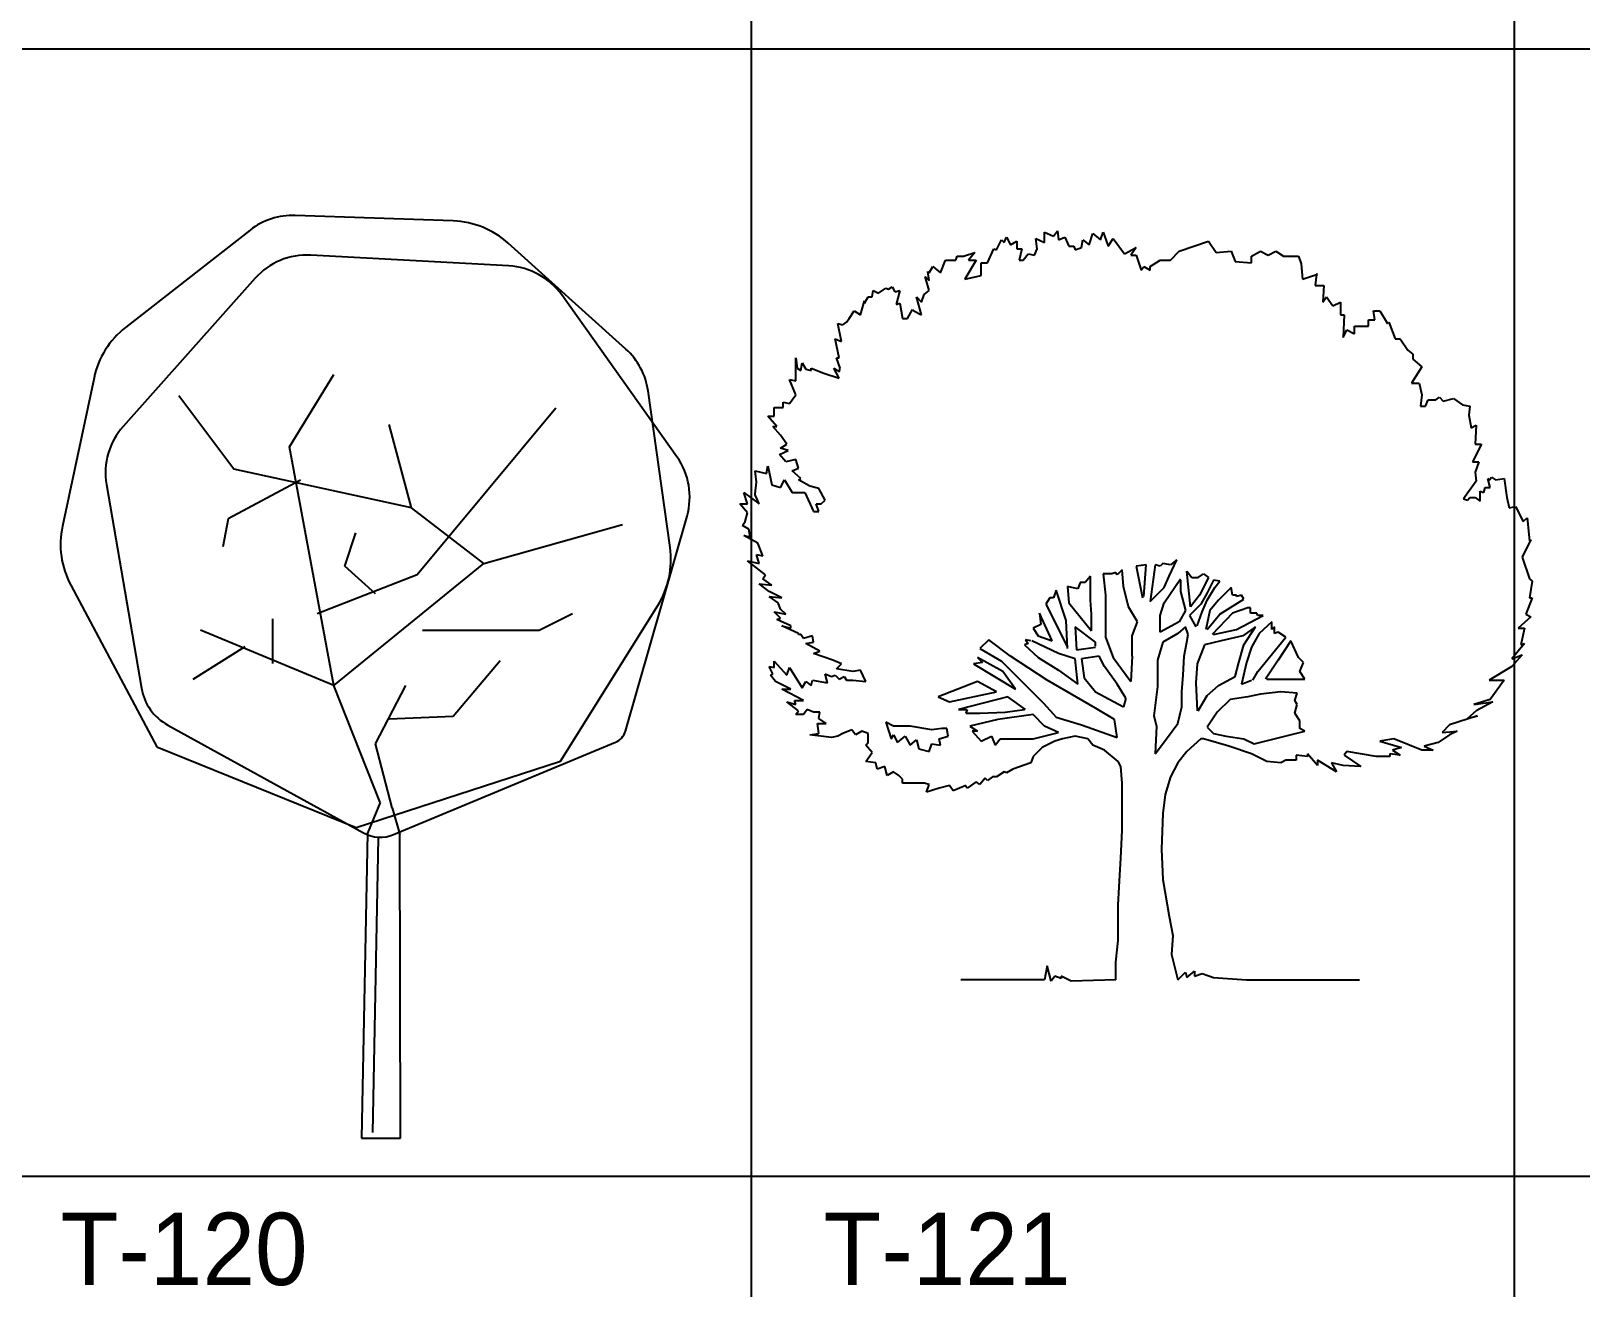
# Model space of a CAD drawing. Header units: millimetres. Extents: x 0 to 25200, y 0 to 17820.
# Drawn here: x 1938 to 4511, y 4767 to 6852 of the extents above; entities that cross this region are included whole.
import ezdxf
from ezdxf.enums import TextEntityAlignment as Align

# ---------------------------------------------------------------- set-up
doc = ezdxf.new("R2010")
doc.units = ezdxf.units.MM
doc.header["$LTSCALE"] = 100
doc.header["$MEASUREMENT"] = 0
for name, color, linetype in [('CO-TREE', 251, 'Continuous'), ('TB-FORM', 7, 'Continuous'), ('TB-TEXT', 4, 'Continuous')]:
    doc.layers.add(name, color=color, linetype=linetype)
doc.styles.add('DH-TEXT', font='')
doc.styles.get('DH-TEXT').set_extended_font_data('HY울릉도L')

# ---------------------------------------------------------------- blocks, each defined once
blk = doc.blocks.new('T-120')
at = {"layer": 'CO-TREE'}
for p, q in [((152.31888, 1522.46304), (-110.051136, 1531.66464)), ((-185.006592, 1507.29984), (-391.89744, 1345.68864)), ((438.73488, 1309.8672), (243.655776, 1485.55296)), ((244.767744, 1447.81344), (-84.338496, 1465.776)), ((-176.6448, 1427.36256), (-395.873568, 1181.25216)), ((523.508832, 1131.09696), (332.348832, 1399.60224)), ((-444.110688, 1262.14848), (-496.53648, 1015.62336)), ((-119.822976, 1147.53024), (-46.08576, 1267.3584)), ((512.241408, 980.2944), (475.727904, 1240.272)), ((-211.994496, 1110.64608), (-303.243264, 1232.21088)), ((92.17152, 935.53056), (322.60032, 1212.04512)), ((82.954368, 1046.1312), (46.08576, 1184.38848)), ((-46.08576, 751.18752), (-119.822976, 1147.53024)), ((82.954368, 1046.1312), (-211.994496, 1110.64608)), ((-423.395424, 1085.11488), (-365.319072, 746.59968)), ((-101.388672, 1092.21696), (-221.211648, 1027.70208)), ((202.777344, 953.95968), (82.954368, 1046.1312)), ((438.224256, 675.68256), (540.413856, 1032.54912)), ((-221.211648, 1027.70208), (-230.4288, 981.61632)), ((-27.651456, 949.34592), (-9.217152, 1004.6592)), ((202.777344, 953.95968), (433.206144, 1018.47456)), ((-46.08576, 751.18752), (202.777344, 953.95968)), ((-73.737216, 871.01568), (92.17152, 935.53056)), ((23.04288, 903.26016), (-27.651456, 949.34592)), ((-482.835168, 918.06048), (-339.922656, 649.21824)), ((330.384096, 625.76064), (491.749056, 883.94976)), ((-147.474432, 788.04576), (-147.474432, 861.78816)), ((294.948864, 843.35904), (350.251776, 871.01568)), ((-46.08576, 751.18752), (-267.297408, 843.35904)), ((101.388672, 843.35904), (294.948864, 843.35904)), ((-193.560192, 815.7024), (-280.153728, 761.21856)), ((152.083008, 700.488), (230.4288, 792.65952)), ((31.132512, 556.94304), (-46.08576, 751.18752)), ((23.04288, 654.40224), (73.737216, 751.18752)), ((46.08576, 695.87424), (152.083008, 700.488)), ((-321.830496, 685.53216), (3.348864, 506.4768)), ((-339.922656, 649.21824), (-9.040896, 515.49696)), ((50.694336, 548.41536), (23.04288, 654.40224)), ((53.263008, 503.7552), (421.599168, 657.02016)), ((-9.040896, 515.49696), (330.384096, 625.76064)), ((31.132512, 556.94304), (9.644832, 506.37312)), ((50.694336, 548.41536), (63.364032, 504.16992)), ((9.644832, 506.37312), (0, 0)), ((27.651456, 497.71584), (18.434304, 9.2016)), ((64.520064, 0), (63.364032, 504.16992)), ((0, 0), (64.520064, 0))]:
    blk.add_line(p, q, dxfattribs=at)
for centre, radius, start, end in [((-114.081696, 1416.50208), 115.2144, 87.9946, 127.995), ((147.27744, 1378.52928), 144.018, 47.9946, 87.9946), ((-90.611136, 1350.71712), 115.2144, 86.8779, 138.306), ((238.492512, 1332.78048), 115.2144, 35.4493, 86.8779), ((-303.243264, 1232.21088), 144.018, 127.995, 167.995), ((361.633248, 1224.25344), 115.2144, 7.99462, 47.9946), ((-309.839904, 1104.60672), 115.2144, 138.306, 189.735), ((429.652512, 1064.2752), 115.2144, 344.021, 35.4493), ((-355.669056, 985.65984), 144.018, 167.995, 207.995), ((369.624384, 960.28416), 144.018, 327.995, 7.99462), ((-280.153728, 761.21856), 86.4108, 189.735, 241.164), ((410.53392, 683.61408), 28.8036, 292.592, 344.021), ((31.132512, 556.94304), 57.6072, 241.164, 292.592)]:
    blk.add_arc(centre, radius, start, end, dxfattribs=at)
blk = doc.blocks.new('T-121')
at = {"layer": 'CO-TREE'}
for p, q in [((139.08672, 1241.36064), (153.86112, 1235.03616)), ((139.08672, 1224.48672), (139.08672, 1241.36064)), ((153.86112, 1235.03616), (160.15968, 1243.46016)), ((160.15968, 1243.46016), (162.28512, 1228.71168)), ((212.85504, 1220.28768), (219.17952, 1239.2352)), ((219.17952, 1239.2352), (231.82848, 1228.71168)), ((231.82848, 1228.71168), (236.05344, 1241.36064)), ((236.05344, 1241.36064), (244.47744, 1218.16224)), ((44.24544, 1190.7648), (54.79488, 1213.9632)), ((54.79488, 1213.9632), (59.01984, 1211.83776)), ((59.01984, 1211.83776), (67.44384, 1228.71168)), ((67.44384, 1228.71168), (71.64288, 1224.48672)), ((71.64288, 1224.48672), (75.86784, 1232.93664)), ((75.86784, 1232.93664), (82.19232, 1220.28768)), ((82.19232, 1220.28768), (92.74176, 1226.61216)), ((92.74176, 1226.61216), (92.74176, 1213.9632)), ((92.74176, 1213.9632), (101.16576, 1213.9632)), ((101.16576, 1213.9632), (96.9408, 1194.98976)), ((122.23872, 1203.41376), (126.46368, 1213.9632)), ((124.33824, 1230.8112), (139.08672, 1224.48672)), ((126.46368, 1213.9632), (124.33824, 1230.8112)), ((162.28512, 1228.71168), (172.80864, 1232.93664)), ((172.80864, 1232.93664), (179.13312, 1218.16224)), ((179.13312, 1218.16224), (187.58304, 1218.16224)), ((187.58304, 1218.16224), (189.68256, 1211.83776)), ((189.68256, 1211.83776), (200.20608, 1216.06272)), ((200.20608, 1216.06272), (202.33152, 1228.71168)), ((202.33152, 1228.71168), (212.85504, 1220.28768)), ((244.47744, 1218.16224), (252.90144, 1230.8112)), ((252.90144, 1230.8112), (271.87488, 1205.5392)), ((271.87488, 1205.5392), (290.84832, 1216.06272)), ((290.84832, 1216.06272), (282.3984, 1203.41376)), ((347.74272, 1194.98976), (362.4912, 1209.73824)), ((362.4912, 1209.73824), (410.9616, 1226.61216)), ((410.9616, 1226.61216), (423.61056, 1207.63872)), ((423.61056, 1207.63872), (448.90848, 1209.73824)), ((448.90848, 1209.73824), (455.23296, 1192.89024)), ((482.6304, 1201.31424), (497.37888, 1209.73824)), ((497.37888, 1209.73824), (510.02784, 1203.41376)), ((510.02784, 1203.41376), (522.6768, 1209.73824)), ((522.6768, 1209.73824), (535.32576, 1201.31424)), ((-52.69536, 1173.9168), (-46.37088, 1184.44032)), ((-46.37088, 1184.44032), (-33.72192, 1173.9168)), ((-33.72192, 1173.9168), (-25.29792, 1194.98976)), ((-25.29792, 1194.98976), (-8.424, 1194.98976)), ((-8.424, 1194.98976), (-6.32448, 1201.31424)), ((-6.32448, 1201.31424), (4.22496, 1201.31424)), ((4.22496, 1201.31424), (23.17248, 1207.63872)), ((25.29792, 1194.98976), (6.32448, 1163.36736)), ((23.17248, 1207.63872), (12.64896, 1194.98976)), ((12.64896, 1194.98976), (25.29792, 1194.98976)), ((33.72192, 1190.7648), (44.24544, 1190.7648)), ((33.72192, 1169.69184), (33.72192, 1190.7648)), ((96.9408, 1194.98976), (103.26528, 1194.98976)), ((103.26528, 1194.98976), (111.68928, 1205.5392)), ((111.68928, 1205.5392), (122.23872, 1203.41376)), ((282.3984, 1203.41376), (290.84832, 1203.41376)), ((290.84832, 1203.41376), (299.27232, 1178.11584)), ((299.27232, 1178.11584), (303.49728, 1184.44032)), ((303.49728, 1184.44032), (314.0208, 1178.11584)), ((314.0208, 1184.44032), (330.89472, 1194.98976)), ((314.0208, 1178.11584), (314.0208, 1184.44032)), ((330.89472, 1194.98976), (347.74272, 1194.98976)), ((455.23296, 1192.89024), (482.6304, 1190.7648)), ((482.6304, 1190.7648), (482.6304, 1201.31424)), ((535.32576, 1201.31424), (560.59776, 1201.31424)), ((560.59776, 1201.31424), (564.82272, 1188.66528)), ((564.82272, 1188.66528), (566.92224, 1163.36736)), ((-59.01984, 1167.59232), (-52.69536, 1161.26784)), ((-52.69536, 1144.41984), (-59.01984, 1167.59232)), ((-54.79488, 1176.01632), (-52.69536, 1173.9168)), ((-52.69536, 1161.26784), (-54.79488, 1176.01632)), ((6.32448, 1163.36736), (33.72192, 1169.69184)), ((314.0208, 1178.11584), (314.0208, 1178.11584)), ((566.92224, 1163.36736), (592.22016, 1171.81728)), ((590.12064, 1171.81728), (587.9952, 1152.84384)), ((592.22016, 1171.81728), (590.12064, 1171.81728)), ((-160.1856, 1123.32096), (-153.86112, 1133.8704)), ((-153.86112, 1133.8704), (-147.53664, 1133.8704)), ((-147.53664, 1133.8704), (-145.4112, 1144.41984)), ((-145.4112, 1144.41984), (-136.9872, 1140.19488)), ((-136.9872, 1140.19488), (-124.33824, 1148.61888)), ((-124.33824, 1148.61888), (-120.1392, 1146.51936)), ((-120.1392, 1146.51936), (-113.81472, 1150.7184)), ((-113.81472, 1150.7184), (-109.58976, 1142.2944)), ((-109.58976, 1142.2944), (-101.16576, 1144.41984)), ((-101.16576, 1144.41984), (-107.49024, 1121.22144)), ((-73.76832, 1133.8704), (-65.34432, 1125.4464)), ((-65.34432, 1104.37344), (-73.76832, 1133.8704)), ((-65.34432, 1125.4464), (-61.11936, 1138.09536)), ((-61.11936, 1138.09536), (-52.69536, 1144.41984)), ((587.9952, 1152.84384), (602.7696, 1152.84384)), ((602.7696, 1152.84384), (600.64416, 1125.4464)), ((600.64416, 1125.4464), (606.96864, 1133.8704)), ((606.96864, 1133.8704), (617.51808, 1119.12192)), ((-185.4576, 1098.04896), (-177.0336, 1110.69792)), ((-177.0336, 1110.69792), (-166.51008, 1104.37344)), ((-166.51008, 1104.37344), (-160.1856, 1127.54592)), ((-160.1856, 1127.54592), (-160.1856, 1123.32096)), ((-107.49024, 1121.22144), (-101.16576, 1123.32096)), ((-101.16576, 1123.32096), (-96.9408, 1098.04896)), ((-88.5168, 1098.04896), (-80.0928, 1112.79744)), ((-80.0928, 1112.79744), (-77.99328, 1110.69792)), ((-77.99328, 1110.69792), (-65.34432, 1104.37344)), ((617.51808, 1119.12192), (630.16704, 1125.4464)), ((630.16704, 1125.4464), (630.16704, 1104.37344)), ((684.96192, 1110.69792), (695.48544, 1110.69792)), ((687.06144, 1095.92352), (684.96192, 1110.69792)), ((695.48544, 1110.69792), (708.1344, 1089.59904)), ((-204.43104, 1089.59904), (-196.00704, 1087.49952)), ((-198.10656, 1060.10208), (-204.43104, 1089.59904)), ((-196.00704, 1087.49952), (-189.68256, 1091.72448)), ((-189.68256, 1091.72448), (-185.4576, 1098.04896)), ((-96.9408, 1098.04896), (-88.5168, 1098.04896)), ((630.16704, 1104.37344), (636.49152, 1104.37344)), ((636.49152, 1104.37344), (634.36608, 1066.42656)), ((653.33952, 1085.4), (676.512, 1085.4)), ((653.33952, 1072.75104), (653.33952, 1085.4)), ((676.512, 1095.92352), (687.06144, 1095.92352)), ((676.512, 1085.4), (676.512, 1095.92352)), ((708.1344, 1089.59904), (710.23392, 1091.72448)), ((710.23392, 1091.72448), (720.78336, 1064.32704)), ((-208.656, 1064.32704), (-198.10656, 1060.10208)), ((-202.33152, 1032.70464), (-208.656, 1064.32704)), ((634.36608, 1066.42656), (640.69056, 1079.07552)), ((640.69056, 1079.07552), (653.33952, 1072.75104)), ((720.78336, 1064.32704), (729.20736, 1064.32704)), ((729.20736, 1064.32704), (741.85632, 1045.3536)), ((-273.9744, 994.75776), (-273.9744, 1032.70464)), ((-273.9744, 1032.70464), (-271.87488, 1015.85664)), ((-206.53056, 1032.70464), (-202.33152, 1032.70464)), ((-200.232, 1015.85664), (-206.53056, 1032.70464)), ((741.85632, 1045.3536), (750.28032, 1039.02912)), ((750.28032, 1039.02912), (750.28032, 1030.60512)), ((750.28032, 1030.60512), (765.0288, 1017.95616)), ((-271.87488, 1015.85664), (-265.5504, 1011.63168)), ((-265.5504, 1011.63168), (-263.45088, 1024.28064)), ((-263.45088, 1024.28064), (-257.1264, 1013.7312)), ((-257.1264, 1013.7312), (-248.7024, 1011.63168)), ((-248.7024, 1015.85664), (-227.62944, 1007.40672)), ((-248.7024, 1011.63168), (-248.7024, 1015.85664)), ((-227.62944, 1007.40672), (-202.33152, 998.98272)), ((-210.75552, 1015.85664), (-202.33152, 1009.53216)), ((-202.33152, 998.98272), (-210.75552, 1015.85664)), ((-202.33152, 1009.53216), (-200.232, 1015.85664)), ((765.0288, 1017.95616), (748.1808, 990.55872)), ((-284.52384, 996.8832), (-273.9744, 994.75776)), ((-273.9744, 971.58528), (-284.52384, 996.8832)), ((748.1808, 990.55872), (760.82976, 990.55872)), ((760.82976, 990.55872), (765.0288, 971.58528)), ((-295.07328, 958.93632), (-284.52384, 956.8368)), ((-295.07328, 950.51232), (-295.07328, 958.93632)), ((-284.52384, 956.8368), (-273.9744, 971.58528)), ((765.0288, 971.58528), (762.92928, 952.61184)), ((762.92928, 952.61184), (771.35328, 952.61184)), ((771.35328, 952.61184), (775.57824, 963.16128)), ((775.57824, 963.16128), (788.2272, 963.16128)), ((788.2272, 963.16128), (794.55168, 967.36032)), ((794.55168, 967.36032), (800.87616, 961.06176)), ((800.87616, 961.06176), (817.72416, 965.2608)), ((817.72416, 965.2608), (832.47264, 954.73728)), ((832.47264, 954.73728), (845.1216, 952.61184)), ((845.1216, 952.61184), (843.02208, 937.86336)), ((-320.34528, 935.76384), (-309.82176, 935.76384)), ((-305.5968, 918.88992), (-320.34528, 935.76384)), ((-309.82176, 950.51232), (-295.07328, 950.51232)), ((-309.82176, 935.76384), (-309.82176, 950.51232)), ((843.02208, 937.86336), (847.24704, 916.7904)), ((-311.92128, 918.88992), (-305.5968, 918.88992)), ((-299.27232, 904.14144), (-311.92128, 918.88992)), ((-288.7488, 889.39296), (-299.27232, 904.14144)), ((847.24704, 916.7904), (855.67104, 921.01536)), ((855.67104, 921.01536), (853.57152, 889.39296)), ((-301.37184, 872.54496), (-286.62336, 878.84352)), ((-299.27232, 883.06848), (-288.7488, 889.39296)), ((-286.62336, 878.84352), (-299.27232, 883.06848)), ((864.09504, 889.39296), (849.34656, 859.896)), ((853.57152, 889.39296), (864.09504, 889.39296)), ((-322.47072, 840.92256), (-320.34528, 853.57152)), ((-320.34528, 853.57152), (-314.0208, 821.94912)), ((-290.84832, 859.896), (-301.37184, 872.54496)), ((-273.9744, 864.09504), (-290.84832, 859.896)), ((-280.29888, 845.1216), (-269.77536, 849.34656)), ((-269.77536, 849.34656), (-273.9744, 864.09504)), ((849.34656, 859.896), (859.87008, 859.896)), ((859.87008, 859.896), (853.57152, 843.02208)), ((-341.41824, 845.1216), (-322.47072, 840.92256)), ((-339.31872, 826.17408), (-341.41824, 845.1216)), ((-341.41824, 807.20064), (-339.31872, 826.17408)), ((-299.27232, 817.72416), (-292.94784, 830.37312)), ((-292.94784, 830.37312), (-280.29888, 809.30016)), ((-265.5504, 832.49856), (-280.29888, 845.1216)), ((-269.77536, 830.37312), (-265.5504, 832.49856)), ((-250.80192, 819.8496), (-269.77536, 830.37312)), ((855.67104, 828.2736), (834.59808, 798.77664)), ((853.57152, 843.02208), (855.67104, 828.2736)), ((874.64448, 832.49856), (878.84352, 830.37312)), ((878.84352, 817.72416), (874.64448, 832.49856)), ((878.84352, 830.37312), (880.96896, 834.59808)), ((880.96896, 834.59808), (887.26752, 830.37312)), ((887.26752, 830.37312), (902.04192, 832.49856)), ((902.04192, 832.49856), (906.24096, 800.87616)), ((-360.39168, 809.30016), (-335.09376, 790.32672)), ((-354.0672, 790.32672), (-360.39168, 809.30016)), ((-341.41824, 805.10112), (-341.41824, 807.20064)), ((-335.09376, 790.32672), (-341.41824, 805.10112)), ((-314.0208, 821.94912), (-299.27232, 817.72416)), ((-280.29888, 809.30016), (-259.22592, 809.30016)), ((-259.22592, 809.30016), (-244.47744, 777.70368)), ((-236.05344, 815.62464), (-250.80192, 819.8496)), ((-225.504, 796.6512), (-236.05344, 815.62464)), ((834.59808, 798.77664), (840.92256, 796.6512)), ((840.92256, 796.6512), (845.1216, 800.87616)), ((845.1216, 800.87616), (853.57152, 800.87616)), ((853.57152, 800.87616), (861.99552, 794.55168)), ((861.99552, 811.4256), (868.32, 809.30016)), ((861.99552, 794.55168), (861.99552, 811.4256)), ((868.32, 809.30016), (870.41952, 817.72416)), ((870.41952, 817.72416), (878.84352, 817.72416)), ((906.24096, 800.87616), (910.46592, 784.00224)), ((-366.71616, 790.32672), (-354.0672, 790.32672)), ((-354.0672, 775.57824), (-366.71616, 790.32672)), ((-358.29216, 760.82976), (-354.0672, 775.57824)), ((-244.47744, 777.70368), (-236.05344, 777.70368)), ((-240.25248, 790.32672), (-231.82848, 790.32672)), ((-236.05344, 777.70368), (-240.25248, 790.32672)), ((-231.82848, 790.32672), (-225.504, 796.6512)), ((910.46592, 784.00224), (920.98944, 786.12768)), ((920.98944, 786.12768), (933.6384, 760.82976)), ((-362.4912, 754.50528), (-358.29216, 760.82976)), ((-351.96768, 748.1808), (-362.4912, 754.50528)), ((-349.86816, 735.53184), (-351.96768, 748.1808)), ((933.6384, 760.82976), (939.96288, 767.15424)), ((939.96288, 767.15424), (944.18784, 729.20736)), ((-360.39168, 737.65728), (-349.86816, 735.53184)), ((-337.2192, 725.00832), (-360.39168, 737.65728)), ((-328.76928, 703.93536), (-337.2192, 725.00832)), ((946.28736, 731.3328), (931.53888, 701.80992)), ((944.18784, 729.20736), (946.28736, 731.3328)), ((-354.0672, 695.48544), (-335.09376, 691.2864)), ((-324.57024, 672.31296), (-354.0672, 695.48544)), ((-335.09376, 691.2864), (-339.31872, 706.03488)), ((-339.31872, 706.03488), (-328.76928, 703.93536)), ((345.6432, 670.21344), (358.29216, 697.61088)), ((358.29216, 697.61088), (347.74272, 689.18688)), ((931.53888, 701.80992), (944.18784, 665.98848)), ((-328.76928, 665.98848), (-324.57024, 672.31296)), ((214.98048, 670.21344), (206.53056, 659.664)), ((214.98048, 630.16704), (214.98048, 670.21344)), ((236.05344, 674.41248), (240.25248, 638.59104)), ((250.80192, 674.41248), (236.05344, 674.41248)), ((257.1264, 676.53792), (250.80192, 674.41248)), ((259.22592, 672.31296), (257.1264, 676.53792)), ((267.64992, 680.73696), (259.22592, 672.31296)), ((269.77536, 653.33952), (267.64992, 680.73696)), ((307.69632, 689.18688), (290.84832, 687.06144)), ((290.84832, 687.06144), (301.37184, 634.36608)), ((303.49728, 636.49152), (307.69632, 689.18688)), ((322.4448, 689.18688), (314.0208, 628.06752)), ((330.89472, 687.06144), (322.4448, 689.18688)), ((335.09376, 691.2864), (330.89472, 687.06144)), ((347.74272, 689.18688), (335.09376, 691.2864)), ((337.2192, 651.24), (345.6432, 670.21344)), ((375.14016, 678.63744), (383.56416, 668.088)), ((381.46464, 619.6176), (375.14016, 678.63744)), ((394.1136, 668.088), (402.5376, 674.41248)), ((402.5376, 674.41248), (410.9616, 668.088)), ((-335.09376, 657.56448), (-314.0208, 655.46496)), ((-318.24576, 644.91552), (-335.09376, 657.56448)), ((-314.0208, 655.46496), (-328.76928, 665.98848)), ((-297.1728, 634.36608), (-318.24576, 644.91552)), ((158.06016, 647.01504), (153.86112, 634.36608)), ((174.93408, 596.44512), (158.06016, 647.01504)), ((177.0336, 653.33952), (179.13312, 625.94208)), ((193.8816, 649.14048), (177.0336, 653.33952)), ((198.10656, 659.664), (193.8816, 649.14048)), ((206.53056, 659.664), (198.10656, 659.664)), ((278.19936, 619.6176), (269.77536, 653.33952)), ((314.0208, 628.06752), (337.2192, 651.24)), ((337.2192, 625.94208), (364.61664, 665.98848)), ((364.61664, 663.88896), (364.61664, 644.91552)), ((364.61664, 644.91552), (373.04064, 613.29312)), ((383.56416, 668.088), (394.1136, 668.088)), ((410.9616, 668.088), (396.21312, 638.59104)), ((419.41152, 663.88896), (408.86208, 642.816)), ((408.86208, 630.16704), (421.51104, 651.24)), ((429.93504, 661.76352), (419.41152, 663.88896)), ((421.51104, 651.24), (429.93504, 661.76352)), ((448.90848, 651.24), (427.83552, 630.16704)), ((451.008, 638.59104), (448.90848, 651.24)), ((944.18784, 665.98848), (948.38688, 661.76352)), ((948.38688, 661.76352), (944.18784, 634.36608)), ((-318.24576, 636.49152), (-297.1728, 634.36608)), ((-303.49728, 625.94208), (-318.24576, 636.49152)), ((-299.27232, 615.41856), (-303.49728, 625.94208)), ((147.53664, 634.36608), (141.21216, 623.84256)), ((141.21216, 623.84256), (177.0336, 552.17376)), ((153.86112, 634.36608), (147.53664, 634.36608)), ((179.13312, 625.94208), (217.08, 579.5712)), ((217.08, 606.96864), (214.98048, 630.16704)), ((240.25248, 638.59104), (240.25248, 602.7696)), ((292.94784, 594.3456), (278.19936, 619.6176)), ((330.89472, 604.86912), (337.2192, 625.94208)), ((398.33856, 623.84256), (379.36512, 604.86912)), ((396.21312, 638.59104), (381.46464, 619.6176)), ((408.86208, 642.816), (398.33856, 623.84256)), ((400.43808, 611.1936), (408.86208, 630.16704)), ((427.83552, 630.16704), (413.08704, 613.29312)), ((429.93504, 606.96864), (469.98144, 632.26656)), ((457.33248, 638.59104), (451.008, 638.59104)), ((457.33248, 636.49152), (457.33248, 638.59104)), ((465.75648, 638.59104), (457.33248, 636.49152)), ((469.98144, 632.26656), (465.75648, 638.59104)), ((948.38688, 634.36608), (937.86336, 606.96864)), ((944.18784, 634.36608), (948.38688, 634.36608)), ((-309.82176, 611.1936), (-290.84832, 606.96864)), ((-299.27232, 600.64416), (-309.82176, 611.1936)), ((-305.5968, 598.54464), (-299.27232, 600.64416)), ((-282.42432, 588.02112), (-305.5968, 598.54464)), ((-290.84832, 606.96864), (-299.27232, 615.41856)), ((130.66272, 609.09408), (132.76224, 590.12064)), ((151.73568, 562.7232), (130.66272, 609.09408)), ((177.0336, 550.07424), (174.93408, 596.44512)), ((217.08, 579.5712), (217.08, 606.96864)), ((240.25248, 602.7696), (240.25248, 569.04768)), ((284.52384, 571.1472), (292.94784, 594.3456)), ((330.89472, 577.47168), (330.89472, 604.86912)), ((362.4912, 594.3456), (330.89472, 577.47168)), ((373.04064, 613.29312), (362.4912, 594.3456)), ((379.36512, 604.86912), (389.88864, 585.89568)), ((392.01408, 588.02112), (400.43808, 611.1936)), ((413.08704, 613.29312), (406.76256, 581.69664)), ((408.86208, 581.69664), (429.93504, 606.96864)), ((451.008, 609.09408), (417.28608, 573.24672)), ((476.30592, 617.51808), (451.008, 609.09408)), ((457.33248, 581.69664), (501.60384, 604.86912)), ((480.53088, 617.51808), (476.30592, 617.51808)), ((480.53088, 609.09408), (480.53088, 617.51808)), ((491.0544, 609.09408), (480.53088, 609.09408)), ((493.15392, 604.86912), (491.0544, 609.09408)), ((501.60384, 604.86912), (493.15392, 604.86912)), ((516.35232, 594.3456), (495.27936, 575.37216)), ((516.35232, 581.69664), (516.35232, 594.3456)), ((946.28736, 602.7696), (925.2144, 583.79616)), ((937.86336, 606.96864), (946.28736, 602.7696)), ((-297.1728, 588.02112), (-282.42432, 583.79616)), ((-269.77536, 575.37216), (-297.1728, 588.02112)), ((-282.42432, 583.79616), (-282.42432, 588.02112)), ((-269.77536, 573.24672), (-269.77536, 575.37216)), ((-265.5504, 573.24672), (-269.77536, 573.24672)), ((-261.35136, 566.94816), (-265.5504, 573.24672)), ((-246.57696, 571.1472), (-261.35136, 566.94816)), ((-244.47744, 560.62368), (-246.57696, 571.1472)), ((132.76224, 590.12064), (120.1392, 583.79616)), ((120.1392, 583.79616), (128.5632, 571.1472)), ((128.5632, 571.1472), (151.73568, 562.7232)), ((189.68256, 585.89568), (191.78208, 547.97472)), ((223.40448, 560.62368), (189.68256, 585.89568)), ((240.25248, 569.04768), (252.90144, 535.32576)), ((284.52384, 537.42528), (284.52384, 571.1472)), ((360.39168, 575.37216), (335.09376, 560.62368)), ((373.04064, 585.89568), (360.39168, 575.37216)), ((377.23968, 573.24672), (373.04064, 585.89568)), ((375.14016, 560.62368), (377.23968, 573.24672)), ((419.41152, 573.24672), (457.33248, 581.69664)), ((467.88192, 571.1472), (432.03456, 562.7232)), ((488.95488, 585.89568), (467.88192, 571.1472)), ((469.98144, 556.39872), (488.95488, 585.89568)), ((495.27936, 575.37216), (482.6304, 552.17376)), ((493.15392, 512.12736), (539.5248, 569.04768)), ((520.57728, 585.89568), (516.35232, 581.69664)), ((520.57728, 575.37216), (520.57728, 585.89568)), ((526.87584, 577.47168), (520.57728, 575.37216)), ((539.5248, 569.04768), (526.87584, 577.47168)), ((925.2144, 583.79616), (935.76384, 583.79616)), ((935.76384, 583.79616), (929.43936, 556.39872)), ((-257.1264, 558.49824), (-244.47744, 560.62368)), ((-233.95392, 545.84928), (-257.1264, 558.49824)), ((-244.47744, 541.65024), (-233.95392, 545.84928)), ((-212.85504, 531.1008), (-244.47744, 541.65024)), ((46.37088, 564.82272), (31.6224, 550.07424)), ((31.6224, 550.07424), (67.44384, 529.00128)), ((82.19232, 537.42528), (46.37088, 564.82272)), ((111.68928, 558.49824), (105.3648, 556.39872)), ((105.3648, 556.39872), (128.5632, 535.32576)), ((107.49024, 564.82272), (111.68928, 558.49824)), ((115.91424, 562.7232), (107.49024, 564.82272)), ((162.28512, 541.65024), (118.01376, 562.7232)), ((189.68256, 533.22624), (162.28512, 541.65024)), ((191.78208, 547.97472), (223.40448, 552.17376)), ((223.40448, 554.2992), (223.40448, 560.62368)), ((335.09376, 560.62368), (326.66976, 531.1008)), ((370.9152, 537.42528), (375.14016, 560.62368)), ((404.63712, 556.39872), (392.01408, 524.77632)), ((432.03456, 562.7232), (404.63712, 556.39872)), ((461.55744, 526.90176), (469.98144, 556.39872)), ((482.6304, 552.17376), (474.2064, 526.90176)), ((547.97472, 562.7232), (526.87584, 531.1008)), ((560.59776, 535.32576), (547.97472, 562.7232)), ((935.76384, 558.49824), (914.69088, 533.22624)), ((929.43936, 556.39872), (935.76384, 558.49824)), ((-318.24576, 520.57728), (-309.82176, 518.45184)), ((-311.92128, 507.92832), (-318.24576, 520.57728)), ((-309.82176, 529.00128), (-288.7488, 505.8288)), ((-309.82176, 518.45184), (-309.82176, 529.00128)), ((-288.7488, 505.8288), (-284.52384, 518.45184)), ((-284.52384, 518.45184), (-263.45088, 484.72992)), ((-198.10656, 524.77632), (-212.85504, 531.1008)), ((-206.53056, 516.35232), (-198.10656, 524.77632)), ((-179.13312, 512.12736), (-206.53056, 516.35232)), ((35.82144, 526.90176), (21.07296, 524.77632)), ((21.07296, 524.77632), (90.61632, 482.6304)), ((69.54336, 512.12736), (27.39744, 535.32576)), ((27.39744, 535.32576), (35.82144, 526.90176)), ((67.44384, 529.00128), (103.26528, 493.17984)), ((143.31168, 497.37888), (82.19232, 537.42528)), ((128.5632, 535.32576), (162.28512, 514.2528)), ((193.8816, 491.0544), (189.68256, 533.22624)), ((229.72896, 537.42528), (200.20608, 533.22624)), ((200.20608, 533.22624), (204.43104, 501.60384)), ((238.15296, 520.57728), (229.72896, 537.42528)), ((259.22592, 491.0544), (238.15296, 520.57728)), ((252.90144, 535.32576), (282.3984, 495.27936)), ((284.52384, 537.42528), (282.3984, 495.27936)), ((326.66976, 531.1008), (326.66976, 486.85536)), ((368.81568, 505.8288), (370.9152, 537.42528)), ((392.01408, 524.77632), (389.88864, 493.17984)), ((455.23296, 503.70336), (461.55744, 526.90176)), ((474.2064, 526.90176), (465.75648, 491.0544)), ((526.87584, 531.1008), (505.80288, 499.50432)), ((569.04768, 526.90176), (560.59776, 535.32576)), ((562.7232, 512.12736), (569.04768, 526.90176)), ((914.69088, 520.57728), (876.744, 497.37888)), ((931.53888, 539.55072), (914.69088, 520.57728)), ((914.69088, 533.22624), (931.53888, 539.55072)), ((-316.14624, 505.8288), (-311.92128, 507.92832)), ((-307.69632, 495.27936), (-316.14624, 505.8288)), ((-282.42432, 482.6304), (-307.69632, 495.27936)), ((-263.45088, 484.72992), (-257.1264, 495.27936)), ((-257.1264, 495.27936), (-248.7024, 488.95488)), ((-248.7024, 488.95488), (-246.57696, 497.37888)), ((-246.57696, 497.37888), (-221.30496, 493.17984)), ((-221.30496, 493.17984), (-225.504, 507.92832)), ((-225.504, 507.92832), (-214.98048, 503.70336)), ((-214.98048, 503.70336), (-208.656, 505.8288)), ((-208.656, 505.8288), (-202.33152, 499.50432)), ((-202.33152, 499.50432), (-193.90752, 503.70336)), ((-193.90752, 503.70336), (-189.68256, 497.37888)), ((-189.68256, 497.37888), (-179.13312, 497.37888)), ((-166.51008, 514.2528), (-179.13312, 512.12736)), ((-179.13312, 497.37888), (-158.06016, 495.27936)), ((-158.06016, 495.27936), (-166.51008, 514.2528)), ((27.39744, 495.27936), (-37.94688, 469.98144)), ((59.01984, 478.43136), (27.39744, 495.27936)), ((90.61632, 482.6304), (69.54336, 512.12736)), ((103.26528, 493.17984), (136.9872, 459.45792)), ((223.40448, 451.008), (143.31168, 497.37888)), ((162.28512, 514.2528), (193.8816, 491.0544)), ((204.43104, 501.60384), (223.40448, 478.43136)), ((273.9744, 467.88192), (259.22592, 491.0544)), ((366.71616, 478.43136), (368.81568, 505.8288)), ((389.88864, 493.17984), (392.01408, 446.80896)), ((408.86208, 472.10688), (427.83552, 488.95488)), ((427.83552, 488.95488), (455.23296, 503.70336)), ((465.75648, 491.0544), (482.6304, 497.37888)), ((484.72992, 497.37888), (493.15392, 512.12736)), ((507.92832, 499.50432), (571.1472, 499.50432)), ((571.1472, 499.50432), (562.7232, 512.12736)), ((876.744, 497.37888), (902.04192, 497.37888)), ((902.04192, 497.37888), (878.84352, 465.7824)), ((-297.1728, 482.6304), (-282.42432, 482.6304)), ((-261.35136, 463.65696), (-297.1728, 482.6304)), ((-276.09984, 463.65696), (-261.35136, 463.65696)), ((-273.9744, 457.33248), (-276.09984, 463.65696)), ((-37.94688, 469.98144), (-18.97344, 461.55744)), ((-18.97344, 461.55744), (59.01984, 478.43136)), ((77.96736, 469.98144), (-4.22496, 448.90848)), ((107.49024, 448.90848), (77.96736, 469.98144)), ((223.40448, 478.43136), (269.77536, 453.13344)), ((273.9744, 467.88192), (269.77536, 453.13344)), ((326.66976, 486.85536), (320.34528, 438.38496)), ((366.71616, 453.13344), (366.71616, 478.43136)), ((394.1136, 446.80896), (408.86208, 472.10688)), ((446.80896, 465.7824), (425.736, 444.70944)), ((476.30592, 469.98144), (446.80896, 465.7824)), ((497.37888, 474.2064), (476.30592, 469.98144)), ((531.1008, 478.43136), (497.37888, 474.2064)), ((558.49824, 476.30592), (531.1008, 478.43136)), ((554.27328, 463.65696), (558.49824, 476.30592)), ((558.49824, 457.33248), (554.27328, 463.65696)), ((878.84352, 465.7824), (851.44608, 457.33248)), ((-288.7488, 461.55744), (-273.9744, 457.33248)), ((-269.77536, 446.80896), (-288.7488, 461.55744)), ((-273.9744, 440.48448), (-269.77536, 446.80896)), ((-261.35136, 440.48448), (-273.9744, 440.48448)), ((-255.02688, 448.90848), (-261.35136, 440.48448)), ((-244.47744, 444.70944), (-255.02688, 448.90848)), ((-233.95392, 444.70944), (-244.47744, 444.70944)), ((-236.05344, 434.16), (-233.95392, 444.70944)), ((-4.22496, 448.90848), (10.52352, 448.90848)), ((10.52352, 448.90848), (8.424, 442.584)), ((8.424, 442.584), (31.6224, 442.584)), ((31.6224, 442.584), (73.76832, 444.70944)), ((120.1392, 440.48448), (61.11936, 432.06048)), ((73.76832, 444.70944), (105.3648, 448.90848)), ((139.08672, 421.51104), (120.1392, 440.48448)), ((136.9872, 459.45792), (158.06016, 436.25952)), ((255.00096, 432.06048), (223.40448, 451.008)), ((320.34528, 438.38496), (324.57024, 421.51104)), ((360.39168, 425.736), (366.71616, 453.13344)), ((425.736, 444.70944), (408.86208, 419.41152)), ((554.27328, 442.584), (558.49824, 457.33248)), ((562.7232, 429.93504), (554.27328, 442.584)), ((857.77056, 438.38496), (811.39968, 423.61056)), ((855.67104, 446.80896), (840.92256, 434.16)), ((840.92256, 434.16), (857.77056, 438.38496)), ((851.44608, 457.33248), (883.06848, 461.55744)), ((883.06848, 461.55744), (855.67104, 446.80896)), ((-238.15296, 425.736), (-223.40448, 425.736)), ((-236.05344, 408.86208), (-238.15296, 425.736)), ((-223.40448, 425.736), (-236.05344, 434.16)), ((-181.25856, 415.18656), (-196.00704, 408.86208)), ((-174.93408, 406.76256), (-181.25856, 415.18656)), ((-164.38464, 413.08704), (-174.93408, 406.76256)), ((-153.86112, 408.86208), (-164.38464, 413.08704)), ((-124.33824, 427.83552), (-115.91424, 400.43808)), ((-111.7152, 421.51104), (-124.33824, 427.83552)), ((-84.31776, 421.51104), (-111.7152, 421.51104)), ((-48.4704, 415.18656), (-84.31776, 421.51104)), ((-31.6224, 417.312), (-48.4704, 415.18656)), ((-23.1984, 417.312), (-31.6224, 417.312)), ((-21.07296, 404.66304), (-23.1984, 417.312)), ((61.11936, 432.06048), (14.74848, 421.51104)), ((14.74848, 421.51104), (27.39744, 413.08704)), ((18.97344, 413.08704), (33.72192, 396.21312)), ((27.39744, 413.08704), (18.97344, 413.08704)), ((162.28512, 410.98752), (139.08672, 421.51104)), ((158.06016, 436.25952), (200.20608, 423.61056)), ((200.20608, 423.61056), (259.22592, 402.5376)), ((259.22592, 402.5376), (255.00096, 432.06048)), ((324.57024, 421.51104), (322.4448, 375.14016)), ((341.41824, 400.43808), (360.39168, 425.736)), ((408.86208, 419.41152), (419.41152, 408.86208)), ((486.85536, 392.01408), (571.1472, 413.08704)), ((562.7232, 417.312), (562.7232, 429.93504)), ((571.1472, 413.08704), (562.7232, 417.312)), ((811.39968, 423.61056), (798.75072, 410.98752)), ((798.75072, 410.98752), (824.04864, 413.08704)), ((824.04864, 413.08704), (811.39968, 406.76256)), ((-250.80192, 406.76256), (-236.05344, 408.86208)), ((-214.98048, 402.5376), (-250.80192, 406.76256)), ((-204.43104, 404.66304), (-214.98048, 402.5376)), ((-196.00704, 408.86208), (-204.43104, 404.66304)), ((-158.06016, 389.88864), (-153.86112, 394.1136)), ((-147.53664, 377.2656), (-158.06016, 389.88864)), ((-153.86112, 394.1136), (-153.86112, 408.86208)), ((-115.91424, 400.43808), (-111.7152, 406.76256)), ((-111.7152, 406.76256), (-105.39072, 394.1136)), ((-105.39072, 394.1136), (-92.74176, 404.66304)), ((-92.74176, 404.66304), (-84.31776, 389.88864)), ((-84.31776, 389.88864), (-73.76832, 398.33856)), ((-73.76832, 398.33856), (-69.54336, 383.59008)), ((-52.69536, 379.36512), (-48.4704, 392.01408)), ((-48.4704, 392.01408), (-33.72192, 389.88864)), ((-35.82144, 400.43808), (-21.07296, 404.66304)), ((-33.72192, 389.88864), (-35.82144, 400.43808)), ((33.72192, 396.21312), (50.56992, 404.66304)), ((50.56992, 404.66304), (56.8944, 389.88864)), ((56.8944, 389.88864), (65.34432, 400.43808)), ((65.34432, 400.43808), (105.3648, 400.43808)), ((105.3648, 400.43808), (120.1392, 400.43808)), ((120.1392, 400.43808), (162.28512, 410.98752)), ((155.96064, 396.21312), (134.88768, 385.6896)), ((168.6096, 400.43808), (155.96064, 396.21312)), ((189.68256, 404.66304), (168.6096, 400.43808)), ((210.75552, 400.43808), (189.68256, 404.66304)), ((219.17952, 389.88864), (210.75552, 400.43808)), ((238.15296, 381.46464), (219.17952, 389.88864)), ((322.4448, 375.14016), (341.41824, 400.43808)), ((398.33856, 400.43808), (375.14016, 379.36512)), ((402.5376, 400.43808), (398.33856, 400.43808)), ((444.68352, 387.78912), (402.5376, 400.43808)), ((419.41152, 408.86208), (440.48448, 404.66304)), ((440.48448, 404.66304), (469.98144, 400.43808)), ((482.6304, 375.14016), (444.68352, 387.78912)), ((469.98144, 400.43808), (486.85536, 392.01408)), ((718.68384, 400.43808), (695.48544, 396.21312)), ((695.48544, 396.21312), (731.3328, 385.6896)), ((765.0288, 381.46464), (718.68384, 400.43808)), ((792.45216, 394.1136), (769.25376, 387.78912)), ((769.25376, 387.78912), (784.00224, 381.46464)), ((811.39968, 406.76256), (792.45216, 394.1136)), ((-158.06016, 362.4912), (-147.53664, 377.2656)), ((-141.21216, 360.39168), (-158.06016, 362.4912)), ((-139.11264, 349.86816), (-141.21216, 360.39168)), ((-69.54336, 383.59008), (-52.69536, 379.36512)), ((115.91424, 360.39168), (86.41728, 349.86816)), ((120.1392, 370.94112), (115.91424, 360.39168)), ((134.88768, 385.6896), (120.1392, 370.94112)), ((261.32544, 362.4912), (238.15296, 381.46464)), ((265.5504, 354.0672), (261.32544, 362.4912)), ((360.39168, 360.39168), (347.74272, 337.2192)), ((375.14016, 379.36512), (360.39168, 360.39168)), ((507.92832, 362.4912), (482.6304, 375.14016)), ((531.1008, 360.39168), (507.92832, 362.4912)), ((539.5248, 364.61664), (531.1008, 360.39168)), ((556.39872, 364.61664), (539.5248, 364.61664)), ((556.39872, 373.04064), (556.39872, 364.61664)), ((575.37216, 370.94112), (556.39872, 373.04064)), ((575.37216, 375.14016), (575.37216, 370.94112)), ((592.22016, 356.19264), (575.37216, 375.14016)), ((592.22016, 364.61664), (592.22016, 356.19264)), ((623.84256, 345.6432), (592.22016, 364.61664)), ((615.39264, 360.39168), (623.84256, 345.6432)), ((634.36608, 356.19264), (615.39264, 360.39168)), ((640.69056, 379.36512), (636.49152, 373.04064)), ((636.49152, 373.04064), (663.88896, 354.0672)), ((689.16096, 370.94112), (640.69056, 379.36512)), ((712.35936, 370.94112), (689.16096, 370.94112)), ((712.35936, 375.14016), (712.35936, 370.94112)), ((729.20736, 373.04064), (712.35936, 375.14016)), ((731.3328, 385.6896), (716.5584, 381.46464)), ((716.5584, 381.46464), (729.20736, 373.04064)), ((784.00224, 381.46464), (765.0288, 381.46464)), ((-126.46368, 354.0672), (-139.11264, 349.86816)), ((-122.23872, 339.31872), (-126.46368, 354.0672)), ((-111.7152, 345.6432), (-122.23872, 339.31872)), ((-103.26528, 339.31872), (-111.7152, 345.6432)), ((-96.9408, 332.99424), (-103.26528, 339.31872)), ((40.0464, 335.09376), (31.6224, 324.57024)), ((44.24544, 330.89472), (40.0464, 335.09376)), ((52.69536, 337.2192), (44.24544, 330.89472)), ((59.01984, 337.2192), (52.69536, 337.2192)), ((71.64288, 345.6432), (59.01984, 337.2192)), ((75.86784, 343.54368), (71.64288, 345.6432)), ((86.41728, 349.86816), (75.86784, 343.54368)), ((267.64992, 326.66976), (265.5504, 354.0672)), ((347.74272, 337.2192), (339.31872, 307.69632)), ((663.88896, 354.0672), (634.36608, 356.19264)), ((-96.9408, 326.66976), (-96.9408, 332.99424)), ((-61.11936, 326.66976), (-96.9408, 326.66976)), ((-52.69536, 324.57024), (-61.11936, 326.66976)), ((-56.8944, 311.92128), (-52.69536, 324.57024)), ((-35.82144, 318.24576), (-56.8944, 311.92128)), ((-18.97344, 322.47072), (-35.82144, 318.24576)), ((-12.64896, 314.0208), (-18.97344, 322.47072)), ((8.424, 322.47072), (-12.64896, 314.0208)), ((10.52352, 318.24576), (8.424, 322.47072)), ((25.29792, 328.76928), (10.52352, 318.24576)), ((31.6224, 324.57024), (25.29792, 328.76928)), ((267.64992, 282.42432), (267.64992, 326.66976)), ((339.31872, 307.69632), (335.09376, 276.09984)), ((267.64992, 248.7024), (267.64992, 282.42432)), ((335.09376, 276.09984), (332.99424, 217.08)), ((265.5504, 202.33152), (267.64992, 248.7024)), ((332.99424, 217.08), (335.09376, 166.51008)), ((263.45088, 164.38464), (265.5504, 202.33152)), ((261.32544, 124.33824), (263.45088, 164.38464)), ((335.09376, 166.51008), (345.6432, 105.39072)), ((261.32544, 92.74176), (261.32544, 124.33824)), ((345.6432, 105.39072), (351.96768, 73.76832)), ((261.32544, 65.34432), (261.32544, 92.74176)), ((257.1264, 29.49696), (261.32544, 65.34432)), ((351.96768, 73.76832), (349.84224, 42.14592)), ((257.1264, 0), (257.1264, 29.49696)), ((349.84224, 42.14592), (360.39168, 0)), ((139.08672, 0), (0, 0)), ((143.31168, 23.1984), (139.08672, 0)), ((149.63616, -2.09952), (143.31168, 23.1984)), ((155.96064, 6.32448), (149.63616, -2.09952)), ((166.48416, 2.09952), (155.96064, 6.32448)), ((166.48416, 6.32448), (166.48416, 2.09952)), ((183.35808, -2.09952), (166.48416, 6.32448)), ((257.1264, 0), (183.35808, -2.09952)), ((360.39168, 0), (373.04064, 12.64896)), ((373.04064, 12.64896), (375.14016, 4.22496)), ((375.14016, 4.22496), (387.78912, 14.74848)), ((387.78912, 14.74848), (387.78912, 6.32448)), ((387.78912, 6.32448), (400.43808, 10.54944)), ((400.43808, 10.54944), (419.41152, 4.22496)), ((419.41152, 4.22496), (474.2064, 0)), ((474.2064, 0), (661.76352, 0))]:
    blk.add_line(p, q, dxfattribs=at)

msp = doc.modelspace()

# ---------------------------------------------------------------- linework, layer by layer
at = {"layer": 'TB-FORM', "color": 251}
for p, q in [((3133.3, 16350), (3133.3, 2598)), ((4400, 16350), (4400, 510)), ((12000, 6822), (600, 6822)), ((12000, 4950), (600, 4950))]:
    msp.add_line(p, q, dxfattribs=at)

# ---------------------------------------------------------------- block references
at = {"layer": 'CO-TREE'}
for name, p in [('T-120', (2486.3, 5014.1)), ('T-121', (3481.3, 5276.6))]:
    msp.add_blockref(name, p, dxfattribs=at)

# ---------------------------------------------------------------- texts
at = {"layer": 'TB-TEXT', "style": 'DH-TEXT'}
for s, p in [('T-120', (1986.7, 4830)), ('T-121', (3253.3, 4830))]:
    msp.add_text(s, height=120, dxfattribs=at).set_placement(p, align=Align.MIDDLE_LEFT)

doc.saveas('drawing.dxf')
